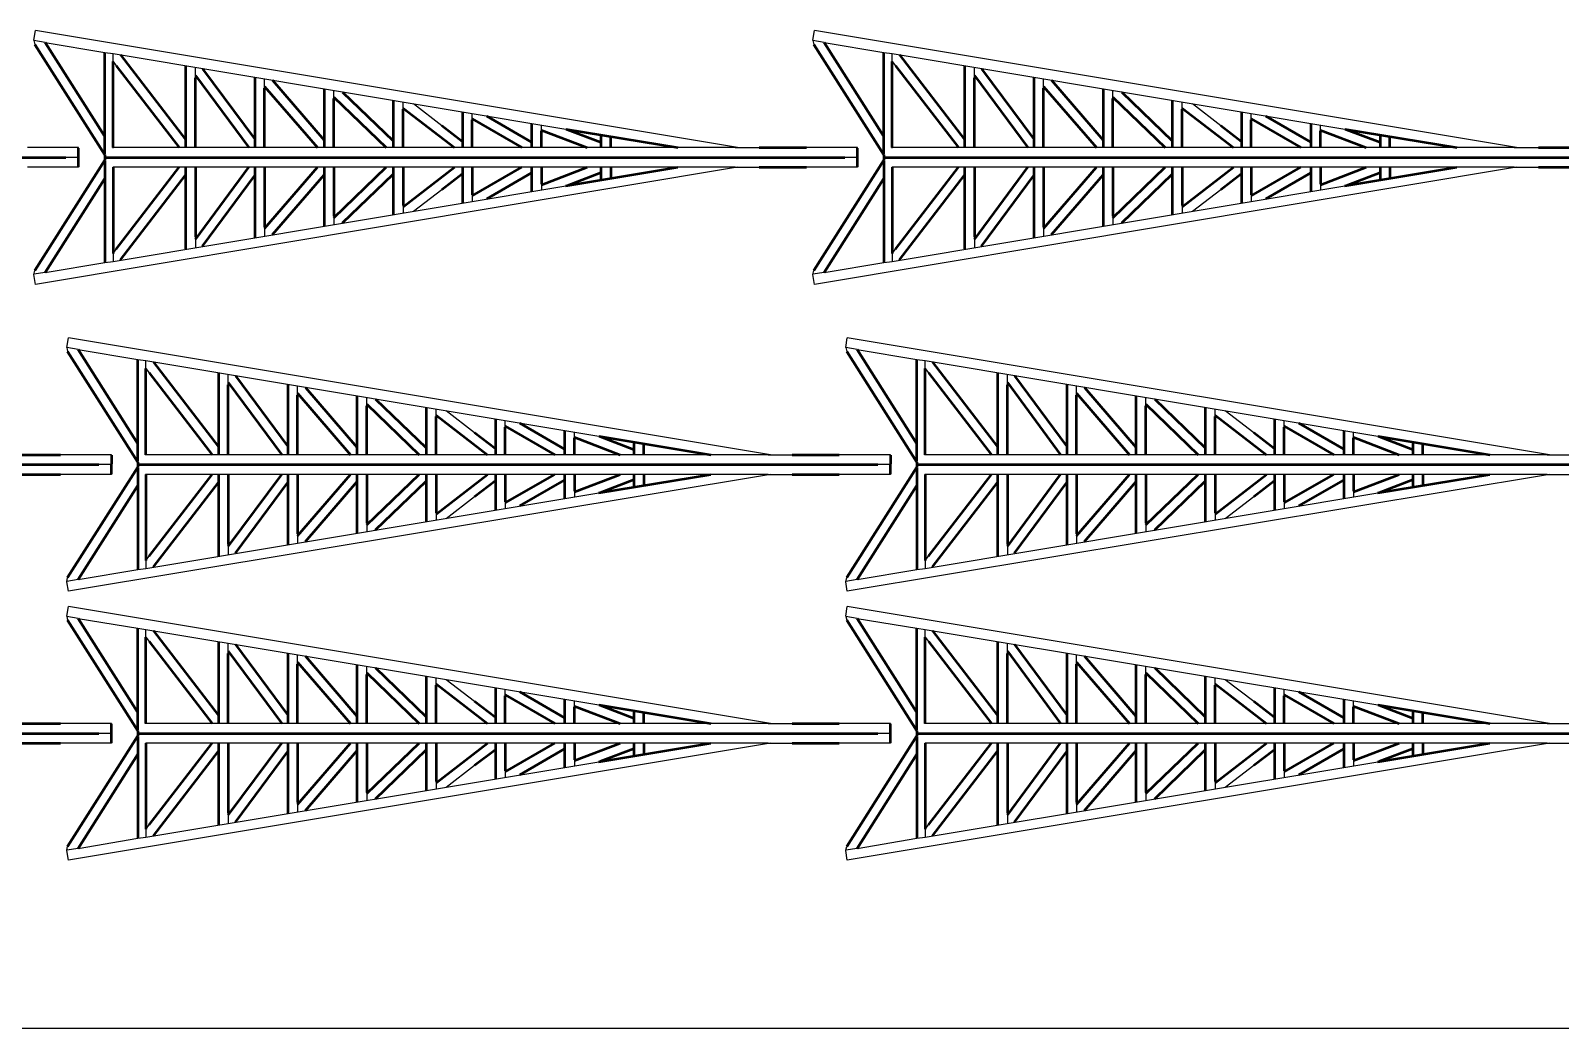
# Model space of a CAD drawing. Header units: centimetres. Extents: x 87 to 195, y 102 to 162.
# Drawn here: x 118.08 to 128.77, y 101.98 to 108.95 of the extents above; entities that cross this region are included whole.
import ezdxf

# ---------------------------------------------------------------- set-up
doc = ezdxf.new("R2010")
doc.units = ezdxf.units.CM
doc.layers.add('modulos alternativos', color=10, linetype='Continuous')

msp = doc.modelspace()

# ---------------------------------------------------------------- linework, layer by layer
for p, q in [((118.105, 108.88), (118.116, 108.947)), ((123.02, 108.13), (118.116, 108.947)), ((123.546, 108.88), (123.557, 108.947)), ((128.462, 108.13), (123.557, 108.947)), ((118.105, 108.878), (118.105, 108.878)), ((118.105, 108.878), (118.111, 108.851)), ((118.184, 108.865), (118.105, 108.878)), ((118.184, 108.865), (118.601, 108.795)), ((118.601, 108.795), (118.658, 108.787)), ((118.658, 108.732), (118.658, 108.787)), ((118.658, 108.787), (121.821, 108.26)), ((123.547, 108.878), (123.547, 108.878)), ((123.547, 108.878), (123.553, 108.851)), ((123.626, 108.865), (123.547, 108.878)), ((123.626, 108.865), (124.043, 108.795)), ((124.043, 108.795), (124.1, 108.787)), ((124.1, 108.732), (124.1, 108.787)), ((124.1, 108.787), (127.263, 108.26)), ((118.658, 108.732), (118.681, 108.702)), ((118.708, 108.779), (118.71, 108.777)), ((119.165, 108.701), (119.165, 108.703)), ((119.233, 108.618), (119.233, 108.692)), ((119.282, 108.683), (119.283, 108.681)), ((124.1, 108.732), (124.123, 108.702)), ((124.15, 108.779), (124.152, 108.777)), ((124.606, 108.701), (124.606, 108.703)), ((124.675, 108.618), (124.675, 108.692)), ((124.723, 108.683), (124.725, 108.681)), ((119.648, 108.62), (119.648, 108.622)), ((119.717, 108.545), (119.717, 108.611)), ((119.77, 108.602), (119.772, 108.6)), ((125.09, 108.62), (125.09, 108.622)), ((125.158, 108.545), (125.158, 108.611)), ((125.211, 108.602), (125.213, 108.6)), ((120.132, 108.54), (120.132, 108.542)), ((120.2, 108.472), (120.2, 108.53)), ((120.26, 108.52), (120.262, 108.518)), ((120.615, 108.459), (120.615, 108.461)), ((125.573, 108.54), (125.573, 108.542)), ((125.642, 108.472), (125.642, 108.53)), ((125.702, 108.52), (125.704, 108.518)), ((126.057, 108.459), (126.057, 108.461)), ((120.684, 108.398), (120.684, 108.45)), ((120.756, 108.438), (120.954, 108.285)), ((121.099, 108.379), (121.099, 108.381)), ((121.167, 108.323), (121.167, 108.369)), ((126.126, 108.398), (126.126, 108.45)), ((126.197, 108.438), (126.396, 108.285)), ((126.541, 108.379), (126.541, 108.381)), ((126.609, 108.323), (126.609, 108.369)), ((121.264, 108.353), (121.269, 108.35)), ((121.582, 108.298), (121.582, 108.3)), ((121.651, 108.247), (121.651, 108.289)), ((121.821, 108.26), (121.83, 108.257)), ((126.706, 108.353), (126.71, 108.35)), ((127.024, 108.298), (127.024, 108.3)), ((127.093, 108.247), (127.093, 108.289)), ((127.263, 108.26), (127.272, 108.257)), ((118.417, 108.13), (118.06, 108.13)), ((118.417, 108.061), (118.329, 108.061)), ((118.417, 108.127), (118.417, 108.13)), ((118.417, 108.064), (118.417, 108.059)), ((118.601, 108.079), (118.601, 108.085)), ((118.601, 108.043), (118.601, 108.038)), ((118.658, 108.127), (118.658, 108.13)), ((120.075, 108.13), (118.658, 108.13)), ((120.087, 108.13), (120.075, 108.13)), ((123.003, 108.13), (120.087, 108.13)), ((120.2, 108.13), (120.198, 108.13)), ((123.003, 108.13), (123.172, 108.13)), ((123.858, 108.13), (123.501, 108.13)), ((123.858, 108.061), (123.77, 108.061)), ((123.858, 108.127), (123.858, 108.13)), ((123.858, 108.064), (123.858, 108.059)), ((124.043, 108.079), (124.043, 108.085)), ((124.043, 108.043), (124.043, 108.038)), ((124.1, 108.127), (124.1, 108.13)), ((125.517, 108.13), (124.1, 108.13)), ((125.528, 108.13), (125.517, 108.13)), ((128.445, 108.13), (125.528, 108.13)), ((125.642, 108.13), (125.639, 108.13)), ((128.445, 108.13), (128.614, 108.13)), ((118.417, 107.993), (118.06, 107.993)), ((123.02, 107.993), (118.116, 107.175)), ((118.417, 107.996), (118.417, 107.993)), ((118.658, 107.996), (118.658, 107.993)), ((120.075, 107.993), (118.658, 107.993)), ((120.087, 107.993), (120.075, 107.993)), ((123.003, 107.993), (120.087, 107.993)), ((120.2, 107.993), (120.198, 107.993)), ((123.003, 107.993), (123.172, 107.993)), ((123.858, 107.993), (123.501, 107.993)), ((128.462, 107.993), (123.557, 107.175)), ((123.858, 107.996), (123.858, 107.993)), ((124.1, 107.996), (124.1, 107.993)), ((125.517, 107.993), (124.1, 107.993)), ((125.528, 107.993), (125.517, 107.993)), ((128.445, 107.993), (125.528, 107.993)), ((125.642, 107.993), (125.639, 107.993)), ((128.445, 107.993), (128.614, 107.993)), ((118.658, 107.335), (121.821, 107.862)), ((120.756, 107.685), (120.954, 107.838)), ((121.582, 107.825), (121.582, 107.823)), ((121.651, 107.875), (121.651, 107.834)), ((121.821, 107.862), (121.83, 107.866)), ((124.1, 107.335), (127.263, 107.862)), ((126.197, 107.685), (126.396, 107.838)), ((127.024, 107.825), (127.024, 107.823)), ((127.093, 107.875), (127.093, 107.834)), ((127.263, 107.862), (127.272, 107.866)), ((120.684, 107.725), (120.684, 107.673)), ((121.099, 107.744), (121.099, 107.742)), ((121.167, 107.8), (121.167, 107.754)), ((121.264, 107.77), (121.269, 107.772)), ((126.126, 107.725), (126.126, 107.673)), ((126.541, 107.744), (126.541, 107.742)), ((126.609, 107.8), (126.609, 107.754)), ((126.706, 107.77), (126.71, 107.772)), ((120.2, 107.651), (120.2, 107.592)), ((120.615, 107.663), (120.615, 107.661)), ((125.642, 107.651), (125.642, 107.592)), ((126.057, 107.663), (126.057, 107.661)), ((119.233, 107.504), (119.233, 107.431)), ((119.648, 107.502), (119.648, 107.5)), ((119.717, 107.577), (119.717, 107.512)), ((119.77, 107.521), (119.772, 107.523)), ((120.132, 107.583), (120.132, 107.581)), ((120.26, 107.602), (120.262, 107.605)), ((124.675, 107.504), (124.675, 107.431)), ((125.09, 107.502), (125.09, 107.5)), ((125.158, 107.577), (125.158, 107.512)), ((125.211, 107.521), (125.213, 107.523)), ((125.573, 107.583), (125.573, 107.581)), ((125.702, 107.602), (125.704, 107.605)), ((118.658, 107.391), (118.681, 107.421)), ((119.165, 107.422), (119.165, 107.42)), ((119.282, 107.439), (119.283, 107.441)), ((124.1, 107.391), (124.123, 107.421)), ((124.606, 107.422), (124.606, 107.42)), ((124.723, 107.439), (124.725, 107.441)), ((118.184, 107.258), (118.601, 107.328)), ((118.601, 107.328), (118.658, 107.335)), ((118.658, 107.391), (118.658, 107.335)), ((118.708, 107.344), (118.71, 107.346)), ((123.626, 107.258), (124.043, 107.328)), ((124.043, 107.328), (124.1, 107.335)), ((124.1, 107.391), (124.1, 107.335)), ((124.15, 107.344), (124.152, 107.346)), ((118.105, 107.243), (118.111, 107.272)), ((118.184, 107.258), (118.105, 107.245)), ((118.105, 107.245), (118.105, 107.245)), ((118.116, 107.175), (118.105, 107.243)), ((123.546, 107.243), (123.553, 107.272)), ((123.557, 107.175), (123.546, 107.243)), ((123.626, 107.258), (123.547, 107.245)), ((123.547, 107.245), (123.547, 107.245)), ((118.335, 106.735), (118.346, 106.802)), ((123.25, 105.985), (118.346, 106.802)), ((123.776, 106.735), (123.787, 106.802)), ((128.692, 105.985), (123.787, 106.802)), ((118.335, 106.735), (118.341, 106.706)), ((118.335, 106.733), (118.335, 106.733)), ((118.414, 106.72), (118.335, 106.733)), ((118.414, 106.72), (118.831, 106.65)), ((118.831, 106.65), (118.888, 106.643)), ((123.776, 106.735), (123.783, 106.706)), ((123.777, 106.733), (123.777, 106.733)), ((123.856, 106.72), (123.777, 106.733)), ((123.856, 106.72), (124.273, 106.65)), ((124.273, 106.65), (124.33, 106.643)), ((118.888, 106.587), (118.888, 106.643)), ((118.888, 106.643), (122.051, 106.115)), ((118.888, 106.587), (118.911, 106.557)), ((118.938, 106.634), (118.94, 106.632)), ((119.395, 106.556), (119.395, 106.558)), ((119.463, 106.474), (119.463, 106.547)), ((119.512, 106.539), (119.513, 106.536)), ((124.33, 106.587), (124.33, 106.643)), ((124.33, 106.643), (127.493, 106.115)), ((124.33, 106.587), (124.353, 106.557)), ((124.38, 106.634), (124.382, 106.632)), ((124.836, 106.556), (124.836, 106.558)), ((124.905, 106.474), (124.905, 106.547)), ((124.953, 106.539), (124.955, 106.536)), ((119.878, 106.476), (119.878, 106.478)), ((119.947, 106.4), (119.947, 106.466)), ((120, 106.457), (120.002, 106.455)), ((125.32, 106.476), (125.32, 106.478)), ((125.388, 106.4), (125.388, 106.466)), ((125.441, 106.457), (125.443, 106.455)), ((120.362, 106.395), (120.362, 106.397)), ((120.43, 106.327), (120.43, 106.386)), ((120.49, 106.376), (120.492, 106.373)), ((125.803, 106.395), (125.803, 106.397)), ((125.872, 106.327), (125.872, 106.386)), ((125.932, 106.376), (125.934, 106.373)), ((120.845, 106.314), (120.845, 106.316)), ((120.914, 106.253), (120.914, 106.305)), ((120.986, 106.293), (121.184, 106.14)), ((121.329, 106.234), (121.329, 106.236)), ((121.397, 106.178), (121.397, 106.224)), ((126.287, 106.314), (126.287, 106.316)), ((126.356, 106.253), (126.356, 106.305)), ((126.427, 106.293), (126.626, 106.14)), ((126.771, 106.234), (126.771, 106.236)), ((126.839, 106.178), (126.839, 106.224)), ((121.494, 106.208), (121.499, 106.206)), ((121.812, 106.153), (121.812, 106.155)), ((121.881, 106.103), (121.881, 106.144)), ((122.051, 106.115), (122.06, 106.112)), ((126.936, 106.208), (126.94, 106.206)), ((127.254, 106.153), (127.254, 106.155)), ((127.323, 106.103), (127.323, 106.144)), ((127.493, 106.115), (127.502, 106.112)), ((118.647, 105.985), (118.29, 105.985)), ((118.647, 105.917), (118.559, 105.917)), ((118.647, 105.982), (118.647, 105.985)), ((118.647, 105.919), (118.647, 105.914)), ((118.831, 105.934), (118.831, 105.94)), ((118.831, 105.899), (118.831, 105.893)), ((118.888, 105.982), (118.888, 105.985)), ((120.305, 105.985), (118.888, 105.985)), ((120.316, 105.985), (120.305, 105.985)), ((123.233, 105.985), (120.316, 105.985)), ((120.43, 105.985), (120.428, 105.985)), ((123.233, 105.985), (123.402, 105.985)), ((124.088, 105.985), (123.731, 105.985)), ((124.088, 105.917), (124, 105.917)), ((124.088, 105.982), (124.088, 105.985)), ((124.088, 105.919), (124.088, 105.914)), ((124.273, 105.934), (124.273, 105.94)), ((124.273, 105.899), (124.273, 105.893)), ((124.33, 105.982), (124.33, 105.985)), ((125.747, 105.985), (124.33, 105.985)), ((125.758, 105.985), (125.747, 105.985)), ((128.675, 105.985), (125.758, 105.985)), ((125.872, 105.985), (125.869, 105.985)), ((128.675, 105.985), (128.844, 105.985)), ((118.647, 105.848), (118.29, 105.848)), ((123.25, 105.848), (118.346, 105.031)), ((118.647, 105.851), (118.647, 105.848)), ((118.888, 105.851), (118.888, 105.848)), ((120.305, 105.848), (118.888, 105.848)), ((120.316, 105.848), (120.305, 105.848)), ((123.233, 105.848), (120.316, 105.848)), ((120.43, 105.848), (120.428, 105.848)), ((123.233, 105.848), (123.402, 105.848)), ((124.088, 105.848), (123.731, 105.848)), ((128.692, 105.848), (123.787, 105.031)), ((124.088, 105.851), (124.088, 105.848)), ((124.33, 105.851), (124.33, 105.848)), ((125.747, 105.848), (124.33, 105.848)), ((125.758, 105.848), (125.747, 105.848)), ((128.675, 105.848), (125.758, 105.848)), ((125.872, 105.848), (125.869, 105.848)), ((128.675, 105.848), (128.844, 105.848)), ((118.888, 105.19), (122.051, 105.718)), ((120.986, 105.54), (121.184, 105.693)), ((121.881, 105.73), (121.881, 105.689)), ((122.051, 105.718), (122.06, 105.721)), ((124.33, 105.19), (127.493, 105.718)), ((126.427, 105.54), (126.626, 105.693)), ((127.323, 105.73), (127.323, 105.689)), ((127.493, 105.718), (127.502, 105.721)), ((120.914, 105.58), (120.914, 105.528)), ((121.329, 105.599), (121.329, 105.597)), ((121.397, 105.655), (121.397, 105.609)), ((121.494, 105.625), (121.499, 105.627)), ((121.812, 105.68), (121.812, 105.678)), ((126.356, 105.58), (126.356, 105.528)), ((126.771, 105.599), (126.771, 105.597)), ((126.839, 105.655), (126.839, 105.609)), ((126.936, 105.625), (126.94, 105.627)), ((127.254, 105.68), (127.254, 105.678)), ((120.43, 105.506), (120.43, 105.447)), ((120.845, 105.519), (120.845, 105.517)), ((125.872, 105.506), (125.872, 105.447)), ((126.287, 105.519), (126.287, 105.517)), ((119.947, 105.433), (119.947, 105.367)), ((120, 105.376), (120.002, 105.378)), ((120.362, 105.438), (120.362, 105.436)), ((120.49, 105.457), (120.492, 105.46)), ((125.388, 105.433), (125.388, 105.367)), ((125.441, 105.376), (125.443, 105.378)), ((125.803, 105.438), (125.803, 105.436)), ((125.932, 105.457), (125.934, 105.46)), ((118.888, 105.246), (118.911, 105.276)), ((119.395, 105.277), (119.395, 105.275)), ((119.463, 105.359), (119.463, 105.286)), ((119.512, 105.294), (119.513, 105.297)), ((119.878, 105.357), (119.878, 105.355)), ((124.33, 105.246), (124.353, 105.276)), ((124.836, 105.277), (124.836, 105.275)), ((124.905, 105.359), (124.905, 105.286)), ((124.953, 105.294), (124.955, 105.297)), ((125.32, 105.357), (125.32, 105.355)), ((118.414, 105.113), (118.831, 105.183)), ((118.831, 105.183), (118.888, 105.19)), ((118.888, 105.246), (118.888, 105.19)), ((118.938, 105.199), (118.94, 105.201)), ((123.856, 105.113), (124.273, 105.183)), ((124.273, 105.183), (124.33, 105.19)), ((124.33, 105.246), (124.33, 105.19)), ((124.38, 105.199), (124.382, 105.201)), ((118.335, 105.098), (118.341, 105.127)), ((118.414, 105.113), (118.335, 105.1)), ((118.335, 105.1), (118.335, 105.1)), ((118.346, 105.031), (118.335, 105.098)), ((123.776, 105.098), (123.783, 105.127)), ((123.787, 105.031), (123.776, 105.098)), ((123.856, 105.113), (123.777, 105.1)), ((123.777, 105.1), (123.777, 105.1)), ((118.335, 104.858), (118.346, 104.925)), ((118.335, 104.856), (118.335, 104.856)), ((118.335, 104.856), (118.341, 104.829)), ((118.414, 104.842), (118.335, 104.856)), ((123.25, 104.108), (118.346, 104.925)), ((118.414, 104.842), (118.831, 104.773)), ((123.776, 104.858), (123.787, 104.925)), ((123.777, 104.856), (123.777, 104.856)), ((123.777, 104.856), (123.783, 104.829)), ((123.856, 104.842), (123.777, 104.856)), ((128.692, 104.108), (123.787, 104.925)), ((123.856, 104.842), (124.273, 104.773)), ((118.831, 104.773), (118.888, 104.765)), ((118.888, 104.71), (118.888, 104.765)), ((118.888, 104.765), (122.051, 104.238)), ((118.938, 104.757), (118.94, 104.755)), ((124.273, 104.773), (124.33, 104.765)), ((124.33, 104.71), (124.33, 104.765)), ((124.33, 104.765), (127.493, 104.238)), ((124.38, 104.757), (124.382, 104.755)), ((118.888, 104.71), (118.911, 104.68)), ((119.395, 104.679), (119.395, 104.681)), ((119.463, 104.596), (119.463, 104.669)), ((119.512, 104.661), (119.513, 104.659)), ((124.33, 104.71), (124.353, 104.68)), ((124.836, 104.679), (124.836, 104.681)), ((124.905, 104.596), (124.905, 104.669)), ((124.953, 104.661), (124.955, 104.659)), ((119.878, 104.598), (119.878, 104.6)), ((119.947, 104.523), (119.947, 104.589)), ((120, 104.58), (120.002, 104.578)), ((120.362, 104.518), (120.362, 104.52)), ((120.43, 104.45), (120.43, 104.508)), ((125.32, 104.598), (125.32, 104.6)), ((125.388, 104.523), (125.388, 104.589)), ((125.441, 104.58), (125.443, 104.578)), ((125.803, 104.518), (125.803, 104.52)), ((125.872, 104.45), (125.872, 104.508)), ((120.49, 104.498), (120.492, 104.496)), ((120.845, 104.437), (120.845, 104.439)), ((120.914, 104.376), (120.914, 104.428)), ((120.986, 104.416), (121.184, 104.263)), ((125.932, 104.498), (125.934, 104.496)), ((126.287, 104.437), (126.287, 104.439)), ((126.356, 104.376), (126.356, 104.428)), ((126.427, 104.416), (126.626, 104.263)), ((121.329, 104.357), (121.329, 104.359)), ((121.397, 104.301), (121.397, 104.347)), ((121.494, 104.331), (121.499, 104.328)), ((126.771, 104.357), (126.771, 104.359)), ((126.839, 104.301), (126.839, 104.347)), ((126.936, 104.331), (126.94, 104.328)), ((121.812, 104.276), (121.812, 104.278)), ((121.881, 104.225), (121.881, 104.266)), ((122.051, 104.238), (122.06, 104.235)), ((127.254, 104.276), (127.254, 104.278)), ((127.323, 104.225), (127.323, 104.266)), ((127.493, 104.238), (127.502, 104.235)), ((118.647, 104.108), (118.29, 104.108)), ((118.647, 104.105), (118.647, 104.108)), ((118.888, 104.105), (118.888, 104.108)), ((120.305, 104.108), (118.888, 104.108)), ((120.316, 104.108), (120.305, 104.108)), ((123.233, 104.108), (120.316, 104.108)), ((120.43, 104.108), (120.428, 104.108)), ((123.233, 104.108), (123.402, 104.108)), ((124.088, 104.108), (123.731, 104.108)), ((124.088, 104.105), (124.088, 104.108)), ((124.33, 104.105), (124.33, 104.108)), ((125.747, 104.108), (124.33, 104.108)), ((125.758, 104.108), (125.747, 104.108)), ((128.675, 104.108), (125.758, 104.108)), ((125.872, 104.108), (125.869, 104.108)), ((128.675, 104.108), (128.844, 104.108)), ((118.647, 104.039), (118.559, 104.039)), ((118.647, 104.042), (118.647, 104.036)), ((118.647, 103.973), (118.647, 103.971)), ((118.831, 104.057), (118.831, 104.062)), ((118.831, 104.021), (118.831, 104.016)), ((118.888, 103.973), (118.888, 103.971)), ((124.088, 104.039), (124, 104.039)), ((124.088, 104.042), (124.088, 104.036)), ((124.088, 103.973), (124.088, 103.971)), ((124.273, 104.057), (124.273, 104.062)), ((124.273, 104.021), (124.273, 104.016)), ((124.33, 103.973), (124.33, 103.971)), ((118.647, 103.971), (118.29, 103.971)), ((123.25, 103.971), (118.346, 103.153)), ((120.305, 103.971), (118.888, 103.971)), ((120.316, 103.971), (120.305, 103.971)), ((123.233, 103.971), (120.316, 103.971)), ((120.43, 103.971), (120.428, 103.971)), ((123.233, 103.971), (123.402, 103.971)), ((124.088, 103.971), (123.731, 103.971)), ((128.692, 103.971), (123.787, 103.153)), ((125.747, 103.971), (124.33, 103.971)), ((125.758, 103.971), (125.747, 103.971)), ((128.675, 103.971), (125.758, 103.971)), ((125.872, 103.971), (125.869, 103.971)), ((128.675, 103.971), (128.844, 103.971)), ((118.888, 103.313), (122.051, 103.84)), ((120.986, 103.663), (121.184, 103.816)), ((121.397, 103.778), (121.397, 103.731)), ((121.812, 103.802), (121.812, 103.801)), ((121.881, 103.853), (121.881, 103.812)), ((122.051, 103.84), (122.06, 103.844)), ((124.33, 103.313), (127.493, 103.84)), ((126.427, 103.663), (126.626, 103.816)), ((126.839, 103.778), (126.839, 103.731)), ((127.254, 103.802), (127.254, 103.801)), ((127.323, 103.853), (127.323, 103.812)), ((127.493, 103.84), (127.502, 103.844)), ((120.914, 103.703), (120.914, 103.651)), ((121.329, 103.722), (121.329, 103.72)), ((121.494, 103.748), (121.499, 103.75)), ((126.356, 103.703), (126.356, 103.651)), ((126.771, 103.722), (126.771, 103.72)), ((126.936, 103.748), (126.94, 103.75)), ((119.947, 103.555), (119.947, 103.49)), ((120.362, 103.561), (120.362, 103.559)), ((120.43, 103.629), (120.43, 103.57)), ((120.49, 103.58), (120.492, 103.582)), ((120.845, 103.641), (120.845, 103.639)), ((125.388, 103.555), (125.388, 103.49)), ((125.803, 103.561), (125.803, 103.559)), ((125.872, 103.629), (125.872, 103.57)), ((125.932, 103.58), (125.934, 103.582)), ((126.287, 103.641), (126.287, 103.639)), ((119.463, 103.482), (119.463, 103.409)), ((119.878, 103.48), (119.878, 103.478)), ((120, 103.498), (120.002, 103.501)), ((124.905, 103.482), (124.905, 103.409)), ((125.32, 103.48), (125.32, 103.478)), ((125.441, 103.498), (125.443, 103.501)), ((118.888, 103.369), (118.911, 103.399)), ((118.888, 103.369), (118.888, 103.313)), ((119.395, 103.4), (119.395, 103.398)), ((119.512, 103.417), (119.513, 103.419)), ((124.33, 103.369), (124.353, 103.399)), ((124.33, 103.369), (124.33, 103.313)), ((124.836, 103.4), (124.836, 103.398)), ((124.953, 103.417), (124.955, 103.419)), ((118.335, 103.223), (118.341, 103.249)), ((118.414, 103.236), (118.335, 103.223)), ((118.414, 103.236), (118.831, 103.306)), ((118.831, 103.306), (118.888, 103.313)), ((118.938, 103.322), (118.94, 103.324)), ((123.777, 103.223), (123.783, 103.249)), ((123.856, 103.236), (123.777, 103.223)), ((123.856, 103.236), (124.273, 103.306)), ((124.273, 103.306), (124.33, 103.313)), ((124.38, 103.322), (124.382, 103.324)), ((118.335, 103.223), (118.335, 103.223)), ((118.346, 103.153), (118.335, 103.221)), ((123.787, 103.153), (123.776, 103.221)), ((123.777, 103.223), (123.777, 103.223))]:
    msp.add_line(p, q)
at = {"lineweight": 50}
for p, q in [((118.111, 108.851), (118.601, 108.079)), ((118.184, 108.865), (118.601, 108.207)), ((118.601, 108.085), (118.601, 108.795)), ((123.553, 108.851), (124.043, 108.079)), ((123.626, 108.865), (124.043, 108.207)), ((124.043, 108.085), (124.043, 108.795)), ((118.658, 108.13), (118.658, 108.732)), ((118.681, 108.702), (119.121, 108.13)), ((118.71, 108.777), (119.165, 108.186)), ((119.165, 108.701), (119.165, 108.13)), ((119.283, 108.681), (119.648, 108.188)), ((124.1, 108.13), (124.1, 108.732)), ((124.123, 108.702), (124.563, 108.13)), ((124.152, 108.777), (124.606, 108.186)), ((124.606, 108.701), (124.606, 108.13)), ((124.725, 108.681), (125.09, 108.188)), ((119.233, 108.634), (119.606, 108.13)), ((119.233, 108.13), (119.233, 108.618)), ((119.648, 108.62), (119.648, 108.13)), ((119.772, 108.6), (120.132, 108.182)), ((124.675, 108.634), (125.047, 108.13)), ((124.675, 108.13), (124.675, 108.618)), ((125.09, 108.62), (125.09, 108.13)), ((125.213, 108.6), (125.573, 108.182)), ((119.717, 108.558), (120.087, 108.13)), ((119.717, 108.13), (119.717, 108.545)), ((120.132, 108.54), (120.132, 108.13)), ((120.2, 108.483), (120.566, 108.13)), ((120.2, 108.13), (120.2, 108.472)), ((120.262, 108.518), (120.615, 108.178)), ((125.158, 108.558), (125.528, 108.13)), ((125.158, 108.13), (125.158, 108.545)), ((125.573, 108.54), (125.573, 108.13)), ((125.642, 108.483), (126.008, 108.13)), ((125.642, 108.13), (125.642, 108.472)), ((125.704, 108.518), (126.057, 108.178)), ((120.615, 108.459), (120.615, 108.13)), ((120.684, 108.406), (121.043, 108.13)), ((120.684, 108.13), (120.684, 108.398)), ((121.099, 108.379), (121.099, 108.13)), ((126.057, 108.459), (126.057, 108.13)), ((126.126, 108.406), (126.484, 108.13)), ((126.126, 108.13), (126.126, 108.398)), ((126.541, 108.379), (126.541, 108.13)), ((120.954, 108.285), (121.099, 108.173)), ((121.167, 108.33), (121.514, 108.13)), ((121.167, 108.13), (121.167, 108.323)), ((121.269, 108.35), (121.582, 108.169)), ((121.582, 108.298), (121.582, 108.13)), ((121.651, 108.252), (121.97, 108.13)), ((121.651, 108.13), (121.651, 108.247)), ((121.821, 108.26), (122.603, 108.13)), ((121.83, 108.257), (122.066, 108.167)), ((126.396, 108.285), (126.541, 108.173)), ((126.609, 108.33), (126.955, 108.13)), ((126.609, 108.13), (126.609, 108.323)), ((126.71, 108.35), (127.024, 108.169)), ((127.024, 108.298), (127.024, 108.13)), ((127.093, 108.252), (127.412, 108.13)), ((127.093, 108.13), (127.093, 108.247)), ((127.263, 108.26), (128.045, 108.13)), ((127.272, 108.257), (127.508, 108.167)), ((122.066, 108.219), (122.066, 108.13)), ((122.135, 108.13), (122.135, 108.208)), ((127.508, 108.219), (127.508, 108.13)), ((127.576, 108.13), (127.576, 108.208)), ((113.16, 108.061), (118.329, 108.061)), ((118.111, 107.272), (118.601, 108.043)), ((118.417, 107.996), (118.417, 108.127)), ((118.601, 108.079), (118.601, 108.043)), ((118.601, 108.061), (123.77, 108.061)), ((118.601, 108.038), (118.601, 107.328)), ((123.172, 108.13), (123.501, 108.13)), ((123.553, 107.272), (124.043, 108.043)), ((123.858, 107.996), (123.858, 108.127)), ((124.043, 108.079), (124.043, 108.043)), ((124.043, 108.061), (129.212, 108.061)), ((124.043, 108.038), (124.043, 107.328)), ((128.614, 108.13), (128.943, 108.13)), ((118.658, 107.993), (118.658, 107.391)), ((118.681, 107.421), (119.121, 107.993)), ((118.71, 107.346), (119.165, 107.937)), ((119.165, 107.993), (119.165, 107.422)), ((119.233, 107.993), (119.233, 107.504)), ((119.233, 107.489), (119.606, 107.993)), ((119.283, 107.441), (119.648, 107.935)), ((119.648, 107.993), (119.648, 107.502)), ((119.717, 107.993), (119.717, 107.577)), ((119.717, 107.564), (120.087, 107.993)), ((119.772, 107.523), (120.132, 107.94)), ((120.132, 107.993), (120.132, 107.583)), ((120.2, 107.993), (120.2, 107.651)), ((120.2, 107.64), (120.566, 107.993)), ((120.262, 107.605), (120.615, 107.945)), ((120.615, 107.993), (120.615, 107.663)), ((120.684, 107.993), (120.684, 107.725)), ((120.684, 107.716), (121.043, 107.993)), ((120.954, 107.838), (121.099, 107.949)), ((121.099, 107.993), (121.099, 107.744)), ((121.167, 107.793), (121.514, 107.993)), ((121.167, 107.993), (121.167, 107.8)), ((121.269, 107.772), (121.582, 107.953)), ((121.582, 107.993), (121.582, 107.825)), ((121.651, 107.993), (121.651, 107.875)), ((121.651, 107.871), (121.97, 107.993)), ((121.821, 107.862), (122.603, 107.993)), ((121.83, 107.866), (122.066, 107.956)), ((122.066, 107.993), (122.066, 107.903)), ((122.135, 107.993), (122.135, 107.915)), ((123.172, 107.993), (123.501, 107.993)), ((124.1, 107.993), (124.1, 107.391)), ((124.123, 107.421), (124.563, 107.993)), ((124.152, 107.346), (124.606, 107.937)), ((124.606, 107.993), (124.606, 107.422)), ((124.675, 107.993), (124.675, 107.504)), ((124.675, 107.489), (125.047, 107.993)), ((124.725, 107.441), (125.09, 107.935)), ((125.09, 107.993), (125.09, 107.502)), ((125.158, 107.993), (125.158, 107.577)), ((125.158, 107.564), (125.528, 107.993)), ((125.213, 107.523), (125.573, 107.94)), ((125.573, 107.993), (125.573, 107.583)), ((125.642, 107.993), (125.642, 107.651)), ((125.642, 107.64), (126.008, 107.993)), ((125.704, 107.605), (126.057, 107.945)), ((126.057, 107.993), (126.057, 107.663)), ((126.126, 107.993), (126.126, 107.725)), ((126.126, 107.716), (126.484, 107.993)), ((126.396, 107.838), (126.541, 107.949)), ((126.541, 107.993), (126.541, 107.744)), ((126.609, 107.793), (126.955, 107.993)), ((126.609, 107.993), (126.609, 107.8)), ((126.71, 107.772), (127.024, 107.953)), ((127.024, 107.993), (127.024, 107.825)), ((127.093, 107.993), (127.093, 107.875)), ((127.093, 107.871), (127.412, 107.993)), ((127.263, 107.862), (128.045, 107.993)), ((127.272, 107.866), (127.508, 107.956)), ((127.508, 107.993), (127.508, 107.903)), ((127.576, 107.993), (127.576, 107.915)), ((128.614, 107.993), (128.943, 107.993)), ((118.184, 107.258), (118.601, 107.915)), ((123.626, 107.258), (124.043, 107.915)), ((118.341, 106.706), (118.831, 105.934)), ((118.414, 106.72), (118.831, 106.062)), ((118.831, 105.94), (118.831, 106.65)), ((123.783, 106.706), (124.273, 105.934)), ((123.856, 106.72), (124.273, 106.062)), ((124.273, 105.94), (124.273, 106.65)), ((118.888, 105.985), (118.888, 106.587)), ((118.911, 106.557), (119.351, 105.985)), ((118.94, 106.632), (119.395, 106.041)), ((119.395, 106.556), (119.395, 105.985)), ((124.33, 105.985), (124.33, 106.587)), ((124.353, 106.557), (124.793, 105.985)), ((124.382, 106.632), (124.836, 106.041)), ((124.836, 106.556), (124.836, 105.985)), ((119.463, 106.489), (119.836, 105.985)), ((119.463, 105.985), (119.463, 106.474)), ((119.513, 106.536), (119.878, 106.043)), ((119.878, 106.476), (119.878, 105.985)), ((120.002, 106.455), (120.362, 106.038)), ((124.905, 106.489), (125.277, 105.985)), ((124.905, 105.985), (124.905, 106.474)), ((124.955, 106.536), (125.32, 106.043)), ((125.32, 106.476), (125.32, 105.985)), ((125.443, 106.455), (125.803, 106.038)), ((119.947, 106.414), (120.316, 105.985)), ((119.947, 105.985), (119.947, 106.4)), ((120.362, 106.395), (120.362, 105.985)), ((120.43, 106.338), (120.796, 105.985)), ((120.43, 105.985), (120.43, 106.327)), ((120.492, 106.373), (120.845, 106.033)), ((125.388, 106.414), (125.758, 105.985)), ((125.388, 105.985), (125.388, 106.4)), ((125.803, 106.395), (125.803, 105.985)), ((125.872, 106.338), (126.238, 105.985)), ((125.872, 105.985), (125.872, 106.327)), ((125.934, 106.373), (126.287, 106.033)), ((120.845, 106.314), (120.845, 105.985)), ((120.914, 106.262), (121.273, 105.985)), ((120.914, 105.985), (120.914, 106.253)), ((121.329, 106.234), (121.329, 105.985)), ((126.287, 106.314), (126.287, 105.985)), ((126.356, 106.262), (126.714, 105.985)), ((126.356, 105.985), (126.356, 106.253)), ((126.771, 106.234), (126.771, 105.985)), ((121.184, 106.14), (121.329, 106.028)), ((121.397, 106.185), (121.744, 105.985)), ((121.397, 105.985), (121.397, 106.178)), ((121.499, 106.206), (121.812, 106.025)), ((121.812, 106.153), (121.812, 105.985)), ((122.051, 106.115), (122.833, 105.985)), ((122.06, 106.112), (122.296, 106.022)), ((126.626, 106.14), (126.771, 106.028)), ((126.839, 106.185), (127.185, 105.985)), ((126.839, 105.985), (126.839, 106.178)), ((126.94, 106.206), (127.254, 106.025)), ((127.254, 106.153), (127.254, 105.985)), ((127.493, 106.115), (128.275, 105.985)), ((127.502, 106.112), (127.738, 106.022)), ((121.881, 106.107), (122.2, 105.985)), ((121.881, 105.985), (121.881, 106.103)), ((122.296, 106.075), (122.296, 105.985)), ((122.365, 105.985), (122.365, 106.063)), ((127.323, 106.107), (127.642, 105.985)), ((127.323, 105.985), (127.323, 106.103)), ((127.738, 106.075), (127.738, 105.985)), ((127.806, 105.985), (127.806, 106.063)), ((113.39, 105.917), (118.559, 105.917)), ((117.961, 105.985), (118.29, 105.985)), ((118.341, 105.127), (118.831, 105.899)), ((118.647, 105.982), (118.647, 105.919)), ((118.647, 105.851), (118.647, 105.914)), ((118.831, 105.934), (118.831, 105.899)), ((118.831, 105.917), (124, 105.917)), ((123.402, 105.985), (123.731, 105.985)), ((123.783, 105.127), (124.273, 105.899)), ((124.088, 105.982), (124.088, 105.919)), ((124.088, 105.851), (124.088, 105.914)), ((124.273, 105.934), (124.273, 105.899)), ((124.273, 105.917), (129.442, 105.917)), ((117.961, 105.848), (118.29, 105.848)), ((118.831, 105.893), (118.831, 105.183)), ((118.888, 105.848), (118.888, 105.246)), ((118.911, 105.276), (119.351, 105.848)), ((118.94, 105.201), (119.395, 105.792)), ((119.395, 105.848), (119.395, 105.277)), ((119.463, 105.848), (119.463, 105.359)), ((119.463, 105.344), (119.836, 105.848)), ((119.513, 105.297), (119.878, 105.79)), ((119.878, 105.848), (119.878, 105.357)), ((119.947, 105.848), (119.947, 105.433)), ((119.947, 105.419), (120.316, 105.848)), ((120.002, 105.378), (120.362, 105.795)), ((120.362, 105.848), (120.362, 105.438)), ((120.43, 105.848), (120.43, 105.506)), ((120.43, 105.495), (120.796, 105.848)), ((120.492, 105.46), (120.845, 105.8)), ((120.845, 105.848), (120.845, 105.519)), ((120.914, 105.848), (120.914, 105.58)), ((120.914, 105.571), (121.273, 105.848)), ((121.184, 105.693), (121.329, 105.805)), ((121.329, 105.848), (121.329, 105.599)), ((121.397, 105.648), (121.744, 105.848)), ((121.397, 105.848), (121.397, 105.655)), ((121.499, 105.627), (121.812, 105.808)), ((121.812, 105.848), (121.812, 105.68)), ((121.881, 105.848), (121.881, 105.73)), ((121.881, 105.726), (122.2, 105.848)), ((122.051, 105.718), (122.833, 105.848)), ((122.06, 105.721), (122.296, 105.811)), ((122.296, 105.848), (122.296, 105.758)), ((122.365, 105.848), (122.365, 105.77)), ((123.402, 105.848), (123.731, 105.848)), ((124.273, 105.893), (124.273, 105.183)), ((124.33, 105.848), (124.33, 105.246)), ((124.353, 105.276), (124.793, 105.848)), ((124.382, 105.201), (124.836, 105.792)), ((124.836, 105.848), (124.836, 105.277)), ((124.905, 105.848), (124.905, 105.359)), ((124.905, 105.344), (125.277, 105.848)), ((124.955, 105.297), (125.32, 105.79)), ((125.32, 105.848), (125.32, 105.357)), ((125.388, 105.848), (125.388, 105.433)), ((125.388, 105.419), (125.758, 105.848)), ((125.443, 105.378), (125.803, 105.795)), ((125.803, 105.848), (125.803, 105.438)), ((125.872, 105.848), (125.872, 105.506)), ((125.872, 105.495), (126.238, 105.848)), ((125.934, 105.46), (126.287, 105.8)), ((126.287, 105.848), (126.287, 105.519)), ((126.356, 105.848), (126.356, 105.58)), ((126.356, 105.571), (126.714, 105.848)), ((126.626, 105.693), (126.771, 105.805)), ((126.771, 105.848), (126.771, 105.599)), ((126.839, 105.648), (127.185, 105.848)), ((126.839, 105.848), (126.839, 105.655)), ((126.94, 105.627), (127.254, 105.808)), ((127.254, 105.848), (127.254, 105.68)), ((127.323, 105.848), (127.323, 105.73)), ((127.323, 105.726), (127.642, 105.848)), ((127.493, 105.718), (128.275, 105.848)), ((127.502, 105.721), (127.738, 105.811)), ((127.738, 105.848), (127.738, 105.758)), ((127.806, 105.848), (127.806, 105.77)), ((118.414, 105.113), (118.831, 105.771)), ((123.856, 105.113), (124.273, 105.771)), ((118.341, 104.829), (118.831, 104.057)), ((118.414, 104.842), (118.831, 104.185)), ((123.783, 104.829), (124.273, 104.057)), ((123.856, 104.842), (124.273, 104.185)), ((118.831, 104.062), (118.831, 104.773)), ((118.94, 104.755), (119.395, 104.164)), ((124.273, 104.062), (124.273, 104.773)), ((124.382, 104.755), (124.836, 104.164)), ((118.888, 104.108), (118.888, 104.71)), ((118.911, 104.68), (119.351, 104.108)), ((119.395, 104.679), (119.395, 104.108)), ((119.513, 104.659), (119.878, 104.166)), ((124.33, 104.108), (124.33, 104.71)), ((124.353, 104.68), (124.793, 104.108)), ((124.836, 104.679), (124.836, 104.108)), ((124.955, 104.659), (125.32, 104.166)), ((119.463, 104.612), (119.836, 104.108)), ((119.463, 104.108), (119.463, 104.596)), ((119.878, 104.598), (119.878, 104.108)), ((119.947, 104.536), (120.316, 104.108)), ((119.947, 104.108), (119.947, 104.523)), ((120.002, 104.578), (120.362, 104.16)), ((120.362, 104.518), (120.362, 104.108)), ((124.905, 104.612), (125.277, 104.108)), ((124.905, 104.108), (124.905, 104.596)), ((125.32, 104.598), (125.32, 104.108)), ((125.388, 104.536), (125.758, 104.108)), ((125.388, 104.108), (125.388, 104.523)), ((125.443, 104.578), (125.803, 104.16)), ((125.803, 104.518), (125.803, 104.108)), ((120.43, 104.461), (120.796, 104.108)), ((120.43, 104.108), (120.43, 104.45)), ((120.492, 104.496), (120.845, 104.155)), ((120.845, 104.437), (120.845, 104.108)), ((125.872, 104.461), (126.238, 104.108)), ((125.872, 104.108), (125.872, 104.45)), ((125.934, 104.496), (126.287, 104.155)), ((126.287, 104.437), (126.287, 104.108)), ((120.914, 104.384), (121.273, 104.108)), ((120.914, 104.108), (120.914, 104.376)), ((121.329, 104.357), (121.329, 104.108)), ((121.397, 104.308), (121.744, 104.108)), ((121.397, 104.108), (121.397, 104.301)), ((121.499, 104.328), (121.812, 104.147)), ((126.356, 104.384), (126.714, 104.108)), ((126.356, 104.108), (126.356, 104.376)), ((126.771, 104.357), (126.771, 104.108)), ((126.839, 104.308), (127.185, 104.108)), ((126.839, 104.108), (126.839, 104.301)), ((126.94, 104.328), (127.254, 104.147)), ((121.184, 104.263), (121.329, 104.151)), ((121.812, 104.276), (121.812, 104.108)), ((121.881, 104.23), (122.2, 104.108)), ((121.881, 104.108), (121.881, 104.225)), ((122.051, 104.238), (122.833, 104.108)), ((122.06, 104.235), (122.296, 104.145)), ((122.296, 104.197), (122.296, 104.108)), ((122.365, 104.108), (122.365, 104.186)), ((126.626, 104.263), (126.771, 104.151)), ((127.254, 104.276), (127.254, 104.108)), ((127.323, 104.23), (127.642, 104.108)), ((127.323, 104.108), (127.323, 104.225)), ((127.493, 104.238), (128.275, 104.108)), ((127.502, 104.235), (127.738, 104.145)), ((127.738, 104.197), (127.738, 104.108)), ((127.806, 104.108), (127.806, 104.186)), ((117.961, 104.108), (118.29, 104.108)), ((118.647, 103.973), (118.647, 104.105)), ((123.402, 104.108), (123.731, 104.108)), ((124.088, 103.973), (124.088, 104.105)), ((113.39, 104.039), (118.559, 104.039)), ((118.341, 103.249), (118.831, 104.021)), ((118.831, 104.057), (118.831, 104.021)), ((118.831, 104.039), (124, 104.039)), ((118.831, 104.016), (118.831, 103.306)), ((123.783, 103.249), (124.273, 104.021)), ((124.273, 104.057), (124.273, 104.021)), ((124.273, 104.039), (129.442, 104.039)), ((124.273, 104.016), (124.273, 103.306)), ((117.961, 103.971), (118.29, 103.971)), ((118.414, 103.236), (118.831, 103.893)), ((118.888, 103.971), (118.888, 103.369)), ((118.911, 103.399), (119.351, 103.971)), ((118.94, 103.324), (119.395, 103.914)), ((119.395, 103.971), (119.395, 103.4)), ((119.463, 103.971), (119.463, 103.482)), ((119.463, 103.467), (119.836, 103.971)), ((119.513, 103.419), (119.878, 103.913)), ((119.878, 103.971), (119.878, 103.48)), ((119.947, 103.971), (119.947, 103.555)), ((119.947, 103.542), (120.316, 103.971)), ((120.002, 103.501), (120.362, 103.918)), ((120.362, 103.971), (120.362, 103.561)), ((120.43, 103.971), (120.43, 103.629)), ((120.43, 103.618), (120.796, 103.971)), ((120.492, 103.582), (120.845, 103.923)), ((120.845, 103.971), (120.845, 103.641)), ((120.914, 103.971), (120.914, 103.703)), ((120.914, 103.694), (121.273, 103.971)), ((121.184, 103.816), (121.329, 103.927)), ((121.329, 103.971), (121.329, 103.722)), ((121.397, 103.771), (121.744, 103.971)), ((121.397, 103.971), (121.397, 103.778)), ((121.499, 103.75), (121.812, 103.931)), ((121.812, 103.971), (121.812, 103.802)), ((121.881, 103.971), (121.881, 103.853)), ((121.881, 103.849), (122.2, 103.971)), ((122.051, 103.84), (122.833, 103.971)), ((122.06, 103.844), (122.296, 103.934)), ((122.296, 103.971), (122.296, 103.881)), ((122.365, 103.971), (122.365, 103.893)), ((123.402, 103.971), (123.731, 103.971)), ((123.856, 103.236), (124.273, 103.893)), ((124.33, 103.971), (124.33, 103.369)), ((124.353, 103.399), (124.793, 103.971)), ((124.382, 103.324), (124.836, 103.914)), ((124.836, 103.971), (124.836, 103.4)), ((124.905, 103.971), (124.905, 103.482)), ((124.905, 103.467), (125.277, 103.971)), ((124.955, 103.419), (125.32, 103.913)), ((125.32, 103.971), (125.32, 103.48)), ((125.388, 103.971), (125.388, 103.555)), ((125.388, 103.542), (125.758, 103.971)), ((125.443, 103.501), (125.803, 103.918)), ((125.803, 103.971), (125.803, 103.561)), ((125.872, 103.971), (125.872, 103.629)), ((125.872, 103.618), (126.238, 103.971)), ((125.934, 103.582), (126.287, 103.923)), ((126.287, 103.971), (126.287, 103.641)), ((126.356, 103.971), (126.356, 103.703)), ((126.356, 103.694), (126.714, 103.971)), ((126.626, 103.816), (126.771, 103.927)), ((126.771, 103.971), (126.771, 103.722)), ((126.839, 103.771), (127.185, 103.971)), ((126.839, 103.971), (126.839, 103.778)), ((126.94, 103.75), (127.254, 103.931)), ((127.254, 103.971), (127.254, 103.802)), ((127.323, 103.971), (127.323, 103.853)), ((127.323, 103.849), (127.642, 103.971)), ((127.493, 103.84), (128.275, 103.971)), ((127.502, 103.844), (127.738, 103.934)), ((127.738, 103.971), (127.738, 103.881)), ((127.806, 103.971), (127.806, 103.893))]:
    msp.add_line(p, q, dxfattribs=at)
at = {"layer": 'modulos alternativos'}
msp.add_line((195.397, 101.978), (105.397, 101.978), dxfattribs=at)

doc.saveas('drawing.dxf')
